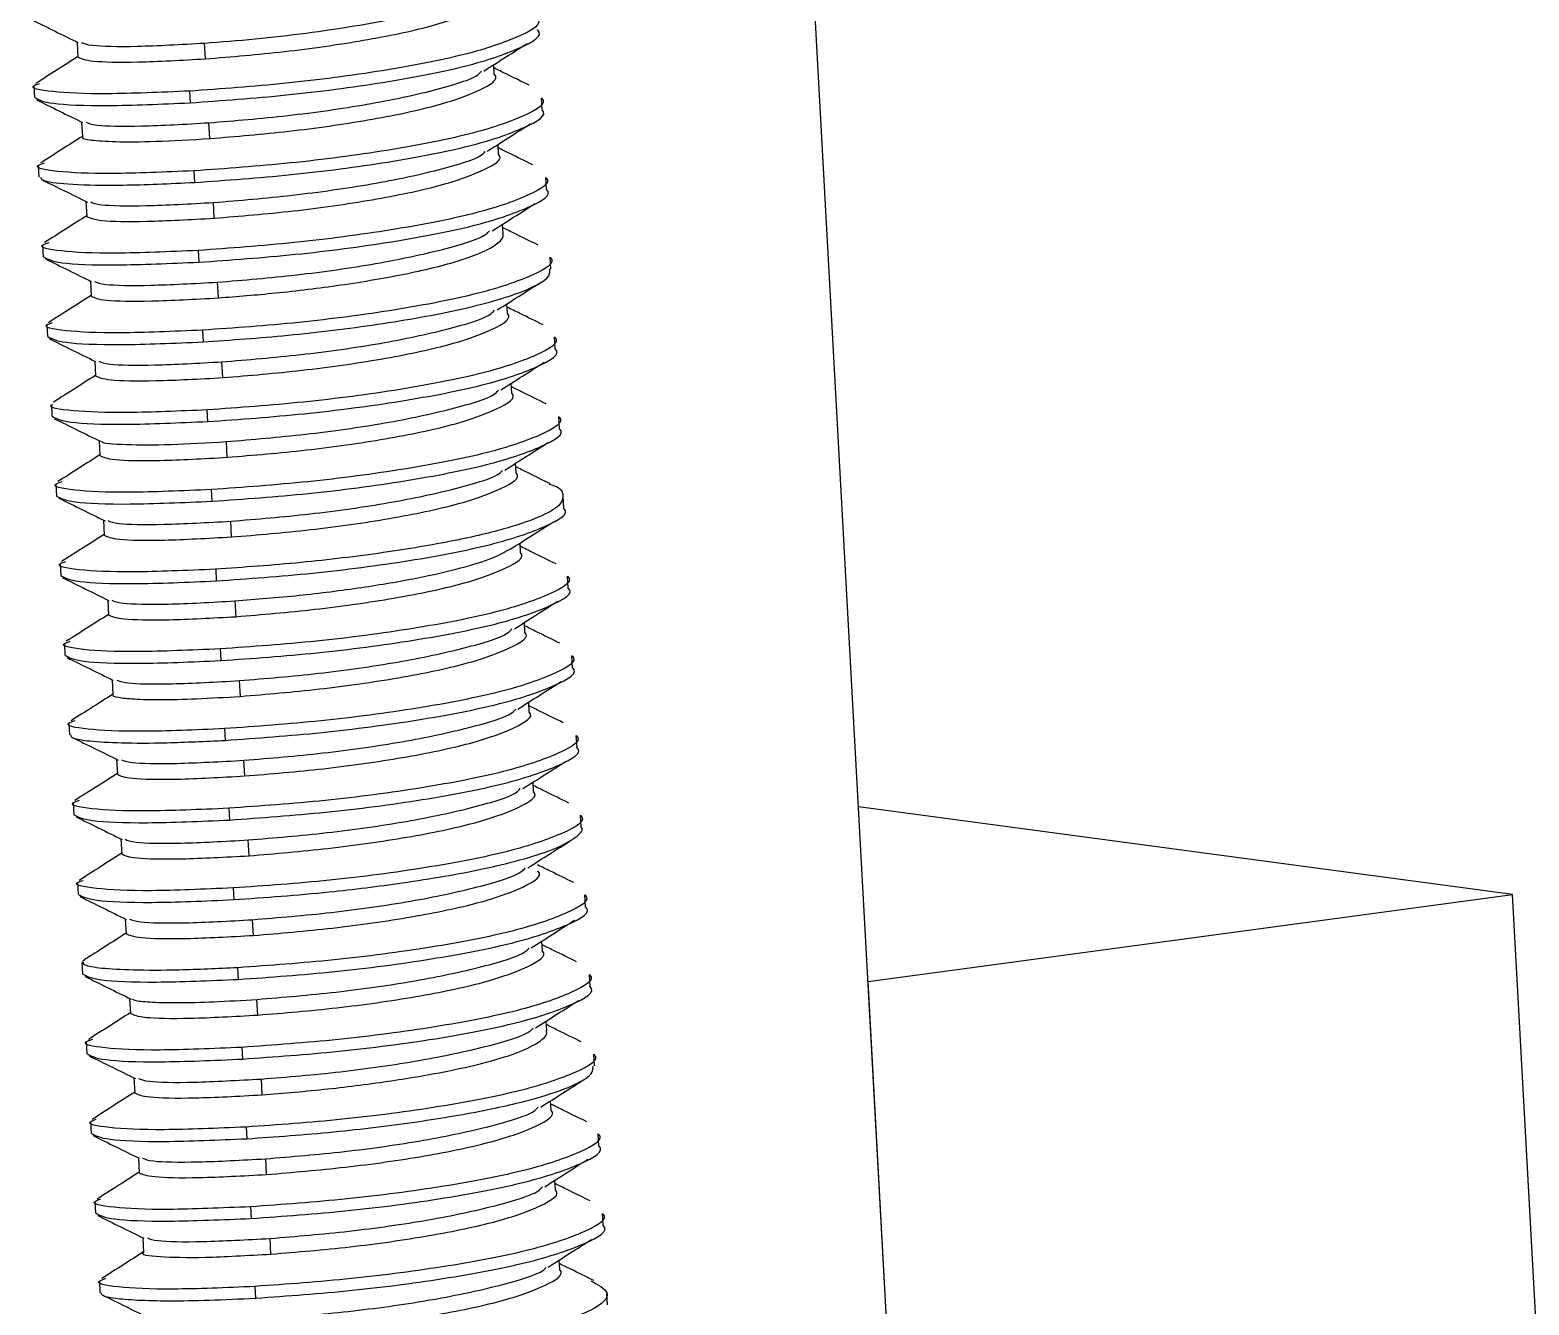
# Model space of a CAD drawing. Header units: millimetres. Extents: x 15 to 589, y 5 to 415.
# Drawn here: x 270.16 to 281.81, y 238.04 to 247.95 of the extents above; entities that cross this region are included whole.
import ezdxf

# ---------------------------------------------------------------- set-up
doc = ezdxf.new("R2010")
doc.units = ezdxf.units.MM

msp = doc.modelspace()

# ---------------------------------------------------------------- linework, layer by layer
at = {"color": 7, "linetype": 'Continuous', "lineweight": 25}
for p, q in [((277.292, 229.337), (275.732, 257.822)), ((270.532, 247.859), (270.538, 247.743)), ((271.528, 247.73), (271.522, 247.852)), ((273.773, 247.609), (273.769, 247.684)), ((270.195, 247.52), (270.2, 247.429)), ((271.404, 247.479), (271.409, 247.388)), ((274.144, 247.335), (274.139, 247.425)), ((270.566, 247.238), (270.572, 247.123)), ((271.562, 247.11), (271.556, 247.233)), ((273.807, 246.99), (273.803, 247.065)), ((270.229, 246.901), (270.234, 246.81)), ((271.438, 246.859), (271.443, 246.769)), ((274.178, 246.715), (274.173, 246.807)), ((270.6, 246.621), (270.606, 246.504)), ((271.596, 246.491), (271.59, 246.613)), ((273.841, 246.371), (273.837, 246.444)), ((270.263, 246.282), (270.268, 246.19)), ((271.472, 246.24), (271.477, 246.149)), ((274.212, 246.096), (274.207, 246.187)), ((270.634, 246.003), (270.64, 245.885)), ((271.63, 245.872), (271.623, 245.994)), ((273.875, 245.751), (273.871, 245.825)), ((270.297, 245.662), (270.302, 245.571)), ((271.506, 245.621), (271.511, 245.53)), ((274.246, 245.477), (274.241, 245.567)), ((270.668, 245.381), (270.674, 245.265)), ((271.664, 245.252), (271.657, 245.375)), ((273.909, 245.132), (273.905, 245.208)), ((270.331, 245.042), (270.336, 244.952)), ((271.54, 245.001), (271.545, 244.911)), ((274.28, 244.857), (274.275, 244.948)), ((270.702, 244.762), (270.708, 244.645)), ((271.698, 244.633), (271.691, 244.755)), ((273.943, 244.513), (273.939, 244.587)), ((270.365, 244.424), (270.37, 244.332)), ((271.574, 244.382), (271.579, 244.291)), ((274.314, 244.238), (274.309, 244.329)), ((270.736, 244.145), (270.742, 244.027)), ((271.732, 244.014), (271.725, 244.136)), ((273.977, 243.893), (273.973, 243.966)), ((270.399, 243.804), (270.404, 243.713)), ((271.608, 243.763), (271.613, 243.672)), ((274.348, 243.619), (274.343, 243.71)), ((270.77, 243.524), (270.776, 243.407)), ((271.766, 243.394), (271.759, 243.517)), ((274.011, 243.274), (274.007, 243.349)), ((270.433, 243.185), (270.437, 243.094)), ((271.642, 243.144), (271.647, 243.053)), ((274.382, 242.999), (274.377, 243.09)), ((270.804, 242.903), (270.81, 242.788)), ((271.8, 242.775), (271.793, 242.897)), ((274.045, 242.654), (274.041, 242.73)), ((270.466, 242.565), (270.471, 242.475)), ((271.676, 242.524), (271.681, 242.433)), ((274.416, 242.38), (274.41, 242.472)), ((270.837, 242.286), (270.844, 242.169)), ((271.834, 242.156), (271.827, 242.278)), ((274.079, 242.035), (274.075, 242.108)), ((270.5, 241.946), (270.505, 241.855)), ((271.71, 241.905), (271.715, 241.814)), ((274.449, 241.761), (274.444, 241.852)), ((281.686, 241.234), (276.603, 241.916)), ((270.871, 241.667), (270.878, 241.549)), ((271.868, 241.536), (271.861, 241.659)), ((270.534, 241.327), (270.539, 241.236)), ((271.744, 241.286), (271.749, 241.195)), ((274.483, 241.141), (274.478, 241.232)), ((276.678, 240.558), (281.686, 241.234)), ((282.297, 230.086), (281.686, 241.234)), ((270.905, 241.045), (270.912, 240.93)), ((271.902, 240.917), (271.895, 241.039)), ((274.147, 240.796), (274.142, 240.873)), ((270.568, 240.707), (270.573, 240.617)), ((270.573, 240.717), (270.592, 240.727)), ((271.778, 240.666), (271.783, 240.575)), ((274.517, 240.522), (274.512, 240.613)), ((276.949, 235.604), (276.678, 240.558)), ((270.939, 240.427), (270.946, 240.31)), ((271.936, 240.298), (271.929, 240.42)), ((274.181, 240.177), (274.176, 240.251)), ((270.602, 240.088), (270.607, 239.997)), ((271.812, 240.047), (271.817, 239.956)), ((274.551, 239.903), (274.546, 239.993)), ((270.973, 239.81), (270.98, 239.691)), ((271.969, 239.678), (271.963, 239.801)), ((274.214, 239.558), (274.21, 239.631)), ((270.636, 239.469), (270.641, 239.378)), ((271.846, 239.428), (271.851, 239.337)), ((274.585, 239.283), (274.58, 239.374)), ((271.007, 239.188), (271.013, 239.072)), ((272.003, 239.059), (271.997, 239.181)), ((274.248, 238.939), (274.244, 239.014)), ((270.67, 238.849), (270.675, 238.759)), ((271.879, 238.808), (271.884, 238.717)), ((274.619, 238.664), (274.614, 238.755)), ((271.041, 238.568), (271.047, 238.453)), ((272.037, 238.44), (272.031, 238.562)), ((274.282, 238.319), (274.278, 238.394)), ((270.704, 238.23), (270.709, 238.139)), ((271.913, 238.189), (271.918, 238.098)), ((274.653, 238.045), (274.648, 238.135))]:
    msp.add_line(p, q, dxfattribs=at)
for points, knots in [([(271.52, 247.852), (271.651, 247.862), (271.907, 247.882), (272.309, 247.928), (272.685, 247.983), (273.019, 248.045), (273.298, 248.11), (273.505, 248.177), (273.622, 248.225), (273.65, 248.25), (273.654, 248.253)], [0, 0, 0, 0, 0.154525, 0.304311, 0.449357, 0.589661, 0.725221, 0.856034, 0.982099, 1, 1, 1, 1]), ([(271.528, 247.73), (271.732, 247.746), (272.138, 247.78), (272.771, 247.87), (273.309, 247.982), (273.641, 248.105), (273.781, 248.192), (273.738, 248.228), (273.738, 248.228)], [0, 0, 0, 0, 0.199497, 0.398993, 0.598489, 0.797984, 0.997481, 1, 1, 1, 1]), ([(270.181, 248.032), (270.241, 248.003), (270.36, 247.944), (270.48, 247.885), (270.54, 247.855)], [0, 0, 0, 0, 0.5001565, 1, 1, 1, 1]), ([(274.103, 248.045), (274.104, 248.044), (274.156, 248.003), (273.984, 247.902), (273.579, 247.761), (272.922, 247.633), (272.149, 247.532), (271.653, 247.496), (271.404, 247.479)], [0, 0, 0, 0, 0.00252, 0.202016, 0.401512, 0.601008, 0.800504, 1, 1, 1, 1]), ([(271.409, 247.388), (271.657, 247.406), (272.154, 247.441), (272.927, 247.542), (273.584, 247.67), (273.989, 247.811), (274.161, 247.912), (274.109, 247.953), (274.108, 247.954)], [0, 0, 0, 0, 0.199491, 0.398982, 0.598474, 0.797965, 0.997457, 1, 1, 1, 1]), ([(270.564, 247.857), (270.583, 247.849), (270.629, 247.829), (270.971, 247.821), (271.337, 247.842), (271.52, 247.852)], [0, 0, 0, 0, 0.2686488, 0.6343241, 1, 1, 1, 1]), ([(273.692, 247.635), (273.748, 247.671), (273.861, 247.742), (273.974, 247.814), (274.03, 247.85)], [0, 0, 0, 0, 0.499793, 1, 1, 1, 1]), ([(270.538, 247.748), (270.485, 247.713), (270.374, 247.643), (270.265, 247.573), (270.209, 247.538)], [0, 0, 0, 0, 0.487511, 1, 1, 1, 1]), ([(270.54, 247.743), (270.564, 247.731), (270.612, 247.708), (270.977, 247.699), (271.345, 247.719), (271.528, 247.73)], [0, 0, 0, 0, 0.3307564, 0.665379, 1, 1, 1, 1]), ([(271.555, 247.233), (271.758, 247.249), (272.164, 247.283), (272.803, 247.373), (273.318, 247.484), (273.625, 247.577), (273.666, 247.626), (273.673, 247.635)], [0, 0, 0, 0, 0.237231, 0.474461, 0.711692, 0.948922, 1, 1, 1, 1]), ([(271.564, 247.11), (271.767, 247.127), (272.174, 247.161), (272.807, 247.251), (273.344, 247.363), (273.675, 247.485), (273.815, 247.572), (273.773, 247.609), (273.772, 247.609)], [0, 0, 0, 0, 0.199588, 0.399173, 0.598759, 0.798346, 0.997933, 1, 1, 1, 1]), ([(274.045, 247.524), (273.985, 247.553), (273.893, 247.598), (273.802, 247.643), (273.771, 247.659)], [0, 0, 0, 0, 0.653257, 1, 1, 1, 1]), ([(271.404, 247.479), (271.178, 247.469), (270.724, 247.45), (270.312, 247.471), (270.144, 247.505), (270.221, 247.532), (270.238, 247.538)], [0, 0, 0, 0, 0.304084, 0.608167, 0.912251, 1, 1, 1, 1]), ([(270.202, 247.429), (270.231, 247.412), (270.291, 247.379), (270.736, 247.359), (271.185, 247.378), (271.409, 247.388)], [0, 0, 0, 0, 0.33072, 0.665359, 1, 1, 1, 1]), ([(270.215, 247.411), (270.275, 247.382), (270.394, 247.323), (270.514, 247.264), (270.574, 247.235)], [0, 0, 0, 0, 0.500225, 1, 1, 1, 1]), ([(274.138, 247.425), (274.138, 247.425), (274.19, 247.383), (274.019, 247.283), (273.614, 247.142), (272.958, 247.014), (272.185, 246.912), (271.688, 246.877), (271.44, 246.859)], [0, 0, 0, 0, 0.002067, 0.201654, 0.40124, 0.600827, 0.800414, 1, 1, 1, 1]), ([(271.445, 246.769), (271.693, 246.786), (272.19, 246.822), (272.963, 246.923), (273.619, 247.051), (274.023, 247.192), (274.195, 247.292), (274.143, 247.334), (274.143, 247.334)], [0, 0, 0, 0, 0.199585, 0.39917, 0.598755, 0.798339, 0.997925, 1, 1, 1, 1]), ([(270.601, 247.237), (270.62, 247.229), (270.666, 247.209), (271.006, 247.202), (271.372, 247.222), (271.555, 247.233)], [0, 0, 0, 0, 0.2610676, 0.6305327, 1, 1, 1, 1]), ([(273.719, 247.012), (273.774, 247.047), (273.886, 247.118), (273.999, 247.19), (274.055, 247.226)], [0, 0, 0, 0, 0.499838, 1, 1, 1, 1]), ([(270.572, 247.127), (270.52, 247.094), (270.412, 247.025), (270.304, 246.956), (270.248, 246.921)], [0, 0, 0, 0, 0.4809359, 1, 1, 1, 1]), ([(270.578, 247.123), (270.576, 247.122), (270.56, 247.112), (270.633, 247.097), (270.816, 247.084), (271.13, 247.085), (271.417, 247.102), (271.564, 247.11)], [0, 0, 0, 0, 0.025032, 0.249777, 0.487195, 0.737276, 1, 1, 1, 1]), ([(271.591, 246.613), (271.794, 246.63), (272.2, 246.664), (272.839, 246.754), (273.353, 246.865), (273.657, 246.956), (273.697, 247.004), (273.703, 247.011)], [0, 0, 0, 0, 0.239411, 0.478822, 0.718231, 0.957641, 1, 1, 1, 1]), ([(271.596, 246.491), (271.799, 246.508), (272.206, 246.541), (272.839, 246.631), (273.377, 246.743), (273.709, 246.866), (273.849, 246.953), (273.806, 246.989), (273.806, 246.989)], [0, 0, 0, 0, 0.199536, 0.399071, 0.598607, 0.798144, 0.997683, 1, 1, 1, 1]), ([(274.072, 246.906), (274.012, 246.935), (273.923, 246.979), (273.834, 247.023), (273.805, 247.037)], [0, 0, 0, 0, 0.670356, 1, 1, 1, 1]), ([(271.44, 246.859), (271.213, 246.85), (270.759, 246.83), (270.346, 246.851), (270.177, 246.886), (270.258, 246.915), (270.278, 246.921)], [0, 0, 0, 0, 0.300662, 0.601323, 0.901985, 1, 1, 1, 1]), ([(270.246, 246.811), (270.251, 246.8), (270.263, 246.776), (270.482, 246.752), (270.871, 246.743), (271.25, 246.76), (271.445, 246.769)], [0, 0, 0, 0, 0.1902024, 0.4444569, 0.7143977, 1, 1, 1, 1]), ([(270.255, 246.791), (270.314, 246.762), (270.433, 246.704), (270.553, 246.645), (270.613, 246.615)], [0, 0, 0, 0, 0.500223, 1, 1, 1, 1]), ([(274.171, 246.807), (274.172, 246.807), (274.224, 246.765), (274.052, 246.665), (273.647, 246.524), (272.99, 246.396), (272.217, 246.294), (271.72, 246.258), (271.472, 246.24)], [0, 0, 0, 0, 0.002318, 0.201851, 0.401384, 0.600921, 0.800459, 1, 1, 1, 1]), ([(270.638, 246.617), (270.656, 246.609), (270.702, 246.59), (271.041, 246.583), (271.408, 246.603), (271.591, 246.613)], [0, 0, 0, 0, 0.256453, 0.628228, 1, 1, 1, 1]), ([(271.477, 246.149), (271.725, 246.167), (272.222, 246.202), (272.995, 246.304), (273.652, 246.431), (274.057, 246.573), (274.229, 246.673), (274.177, 246.714), (274.176, 246.715)], [0, 0, 0, 0, 0.199538, 0.399076, 0.598615, 0.798154, 0.997694, 1, 1, 1, 1]), ([(270.606, 246.51), (270.553, 246.476), (270.443, 246.407), (270.334, 246.337), (270.278, 246.302)], [0, 0, 0, 0, 0.4857266, 1, 1, 1, 1]), ([(270.608, 246.504), (270.632, 246.493), (270.68, 246.469), (271.044, 246.46), (271.412, 246.481), (271.596, 246.491)], [0, 0, 0, 0, 0.3303478, 0.6651731, 1, 1, 1, 1]), ([(273.756, 246.392), (273.812, 246.427), (273.923, 246.498), (274.036, 246.57), (274.092, 246.606)], [0, 0, 0, 0, 0.4998896, 1, 1, 1, 1]), ([(271.623, 245.994), (271.826, 246.011), (272.232, 246.044), (272.871, 246.135), (273.386, 246.246), (273.69, 246.337), (273.73, 246.385), (273.736, 246.392)], [0, 0, 0, 0, 0.2396572, 0.4793127, 0.7189648, 0.9586153, 1, 1, 1, 1]), ([(274.113, 246.282), (274.053, 246.312), (273.961, 246.357), (273.87, 246.402), (273.839, 246.417)], [0, 0, 0, 0, 0.655755, 1, 1, 1, 1]), ([(271.472, 246.24), (271.245, 246.23), (270.791, 246.211), (270.378, 246.232), (270.211, 246.268), (270.292, 246.296), (270.313, 246.303)], [0, 0, 0, 0, 0.300254, 0.60051, 0.900766, 1, 1, 1, 1]), ([(271.629, 245.872), (271.775, 245.883), (272.083, 245.908), (272.6, 245.971), (273.122, 246.06), (273.491, 246.153), (273.707, 246.235), (273.809, 246.3), (273.853, 246.346), (273.839, 246.369), (273.838, 246.371)], [0, 0, 0, 0, 0.145368, 0.306085, 0.482112, 0.673409, 0.775278, 0.881007, 0.990595, 1, 1, 1, 1]), ([(270.27, 246.191), (270.299, 246.174), (270.358, 246.14), (270.803, 246.12), (271.252, 246.14), (271.477, 246.149)], [0, 0, 0, 0, 0.330372, 0.665186, 1, 1, 1, 1]), ([(270.286, 246.174), (270.346, 246.145), (270.465, 246.086), (270.585, 246.027), (270.644, 245.997)], [0, 0, 0, 0, 0.500174, 1, 1, 1, 1]), ([(274.205, 246.186), (274.206, 246.186), (274.258, 246.144), (274.085, 246.044), (273.68, 245.903), (273.023, 245.775), (272.25, 245.673), (271.753, 245.638), (271.505, 245.621)], [0, 0, 0, 0, 0.00274, 0.202193, 0.401645, 0.601097, 0.800549, 1, 1, 1, 1]), ([(271.51, 245.53), (271.728, 245.545), (272.173, 245.576), (272.888, 245.664), (273.54, 245.78), (274.022, 245.918), (274.215, 246.028), (274.204, 246.084), (274.202, 246.096)], [0, 0, 0, 0, 0.176449, 0.359431, 0.548938, 0.744961, 0.947491, 1, 1, 1, 1]), ([(270.667, 245.999), (270.686, 245.991), (270.732, 245.971), (271.074, 245.964), (271.44, 245.984), (271.623, 245.994)], [0, 0, 0, 0, 0.266028, 0.633014, 1, 1, 1, 1]), ([(273.796, 245.778), (273.853, 245.813), (273.965, 245.885), (274.078, 245.957), (274.135, 245.992)], [0, 0, 0, 0, 0.499814, 1, 1, 1, 1]), ([(270.64, 245.891), (270.586, 245.856), (270.475, 245.785), (270.364, 245.715), (270.308, 245.679)], [0, 0, 0, 0, 0.490491, 1, 1, 1, 1]), ([(270.642, 245.885), (270.666, 245.873), (270.714, 245.85), (271.078, 245.841), (271.445, 245.862), (271.629, 245.872)], [0, 0, 0, 0, 0.330442, 0.665221, 1, 1, 1, 1]), ([(274.152, 245.663), (274.092, 245.692), (273.999, 245.738), (273.906, 245.784), (273.872, 245.8)], [0, 0, 0, 0, 0.642678, 1, 1, 1, 1]), ([(271.505, 245.621), (271.278, 245.611), (270.825, 245.592), (270.413, 245.613), (270.245, 245.647), (270.323, 245.674), (270.34, 245.68)], [0, 0, 0, 0, 0.304371, 0.608741, 0.913113, 1, 1, 1, 1]), ([(271.656, 245.375), (271.859, 245.391), (272.265, 245.425), (272.904, 245.515), (273.42, 245.626), (273.727, 245.719), (273.768, 245.768), (273.775, 245.777)], [0, 0, 0, 0, 0.237013, 0.474027, 0.711043, 0.948057, 1, 1, 1, 1]), ([(271.665, 245.252), (271.869, 245.269), (272.275, 245.303), (272.908, 245.393), (273.445, 245.505), (273.777, 245.627), (273.917, 245.714), (273.874, 245.751), (273.874, 245.751)], [0, 0, 0, 0, 0.199559, 0.399117, 0.598675, 0.798235, 0.997793, 1, 1, 1, 1]), ([(270.304, 245.571), (270.333, 245.555), (270.392, 245.521), (270.837, 245.501), (271.285, 245.52), (271.51, 245.53)], [0, 0, 0, 0, 0.330414, 0.665207, 1, 1, 1, 1]), ([(274.239, 245.567), (274.24, 245.567), (274.292, 245.525), (274.12, 245.425), (273.715, 245.284), (273.059, 245.156), (272.287, 245.054), (271.79, 245.019), (271.542, 245.001)], [0, 0, 0, 0, 0.002207, 0.201766, 0.401325, 0.600883, 0.800441, 1, 1, 1, 1]), ([(270.315, 245.555), (270.374, 245.525), (270.494, 245.466), (270.614, 245.407), (270.674, 245.378)], [0, 0, 0, 0, 0.5001212, 1, 1, 1, 1]), ([(271.547, 244.911), (271.795, 244.928), (272.291, 244.964), (273.064, 245.065), (273.72, 245.193), (274.125, 245.334), (274.297, 245.435), (274.245, 245.476), (274.244, 245.476)], [0, 0, 0, 0, 0.199554, 0.399108, 0.598662, 0.798216, 0.99777, 1, 1, 1, 1]), ([(270.701, 245.38), (270.72, 245.371), (270.766, 245.352), (271.107, 245.344), (271.473, 245.364), (271.656, 245.375)], [0, 0, 0, 0, 0.2662105, 0.6331057, 1, 1, 1, 1]), ([(273.823, 245.156), (273.879, 245.191), (273.991, 245.263), (274.104, 245.335), (274.16, 245.371)], [0, 0, 0, 0, 0.499809, 1, 1, 1, 1]), ([(270.674, 245.269), (270.621, 245.236), (270.513, 245.166), (270.404, 245.097), (270.348, 245.062)], [0, 0, 0, 0, 0.482855, 1, 1, 1, 1]), ([(270.675, 245.266), (270.7, 245.254), (270.748, 245.231), (271.113, 245.222), (271.481, 245.242), (271.665, 245.252)], [0, 0, 0, 0, 0.331127, 0.665564, 1, 1, 1, 1]), ([(271.692, 244.755), (271.895, 244.772), (272.301, 244.806), (272.94, 244.896), (273.454, 245.007), (273.76, 245.099), (273.8, 245.147), (273.807, 245.155)], [0, 0, 0, 0, 0.23836, 0.47672, 0.715082, 0.953444, 1, 1, 1, 1]), ([(271.698, 244.633), (271.902, 244.65), (272.309, 244.683), (272.942, 244.773), (273.479, 244.885), (273.811, 245.008), (273.951, 245.095), (273.908, 245.131), (273.908, 245.131)], [0, 0, 0, 0, 0.199584, 0.399169, 0.598755, 0.798342, 0.99793, 1, 1, 1, 1]), ([(274.175, 245.048), (274.115, 245.078), (274.026, 245.122), (273.935, 245.166), (273.906, 245.18)], [0, 0, 0, 0, 0.681002, 1, 1, 1, 1]), ([(271.542, 245.001), (271.324, 244.992), (270.885, 244.973), (270.478, 244.991), (270.292, 245.019), (270.339, 245.041), (270.342, 245.043)], [0, 0, 0, 0, 0.31984, 0.643842, 0.972006, 1, 1, 1, 1]), ([(270.337, 244.952), (270.367, 244.935), (270.427, 244.901), (270.873, 244.882), (271.322, 244.901), (271.547, 244.911)], [0, 0, 0, 0, 0.331112, 0.665556, 1, 1, 1, 1]), ([(270.354, 244.933), (270.414, 244.904), (270.533, 244.845), (270.653, 244.786), (270.713, 244.757)], [0, 0, 0, 0, 0.500206, 1, 1, 1, 1]), ([(274.273, 244.948), (274.274, 244.948), (274.326, 244.906), (274.154, 244.806), (273.75, 244.665), (273.093, 244.537), (272.32, 244.435), (271.823, 244.4), (271.575, 244.382)], [0, 0, 0, 0, 0.00201, 0.201608, 0.401205, 0.600803, 0.800401, 1, 1, 1, 1]), ([(270.724, 244.757), (270.724, 244.756), (270.715, 244.742), (270.897, 244.73), (271.228, 244.728), (271.541, 244.746), (271.692, 244.755)], [0, 0, 0, 0, 0.033234, 0.376096, 0.698364, 1, 1, 1, 1]), ([(271.58, 244.291), (271.828, 244.309), (272.325, 244.344), (273.098, 244.446), (273.754, 244.574), (274.159, 244.715), (274.331, 244.815), (274.279, 244.856), (274.278, 244.857)], [0, 0, 0, 0, 0.199587, 0.399176, 0.598764, 0.798353, 0.997942, 1, 1, 1, 1]), ([(273.854, 244.533), (273.91, 244.568), (274.022, 244.64), (274.134, 244.711), (274.19, 244.747)], [0, 0, 0, 0, 0.499866, 1, 1, 1, 1]), ([(270.708, 244.651), (270.655, 244.618), (270.547, 244.548), (270.438, 244.48), (270.382, 244.444)], [0, 0, 0, 0, 0.482347, 1, 1, 1, 1]), ([(270.71, 244.645), (270.734, 244.634), (270.782, 244.611), (271.147, 244.602), (271.515, 244.623), (271.698, 244.633)], [0, 0, 0, 0, 0.330667, 0.6653307, 1, 1, 1, 1]), ([(271.726, 244.136), (271.929, 244.153), (272.335, 244.186), (272.974, 244.277), (273.488, 244.388), (273.791, 244.479), (273.832, 244.526), (273.837, 244.532)], [0, 0, 0, 0, 0.240092, 0.480183, 0.720275, 0.960366, 1, 1, 1, 1]), ([(274.21, 244.426), (274.15, 244.455), (274.06, 244.5), (273.97, 244.544), (273.94, 244.559)], [0, 0, 0, 0, 0.665179, 1, 1, 1, 1]), ([(271.575, 244.382), (271.348, 244.372), (270.894, 244.353), (270.481, 244.374), (270.313, 244.41), (270.395, 244.438), (270.415, 244.445)], [0, 0, 0, 0, 0.299688, 0.599376, 0.899065, 1, 1, 1, 1]), ([(274.199, 244.425), (274.213, 244.421), (274.288, 244.398), (274.313, 244.344), (274.3, 244.266), (274.157, 244.176), (273.881, 244.079), (273.46, 243.979), (272.908, 243.887), (272.254, 243.808), (271.826, 243.778), (271.606, 243.763)], [0, 0, 0, 0, 0.0207901, 0.1118139, 0.2118264, 0.3208161, 0.4387725, 0.5656824, 0.7015338, 0.846311, 1, 1, 1, 1]), ([(271.731, 244.014), (271.934, 244.03), (272.341, 244.064), (272.974, 244.154), (273.512, 244.266), (273.844, 244.389), (273.985, 244.475), (273.942, 244.512), (273.941, 244.512)], [0, 0, 0, 0, 0.199462, 0.3989248, 0.5983875, 0.7978502, 0.997313, 1, 1, 1, 1]), ([(270.371, 244.332), (270.401, 244.315), (270.46, 244.281), (270.906, 244.262), (271.355, 244.282), (271.58, 244.291)], [0, 0, 0, 0, 0.330693, 0.665345, 1, 1, 1, 1]), ([(270.39, 244.315), (270.45, 244.286), (270.569, 244.227), (270.688, 244.168), (270.748, 244.139)], [0, 0, 0, 0, 0.500214, 1, 1, 1, 1]), ([(271.611, 243.672), (271.86, 243.69), (272.356, 243.725), (273.13, 243.826), (273.787, 243.954), (274.192, 244.095), (274.365, 244.196), (274.312, 244.237), (274.312, 244.238)], [0, 0, 0, 0, 0.1994669, 0.3989338, 0.5984009, 0.7978677, 0.9973347, 1, 1, 1, 1]), ([(270.771, 244.141), (270.79, 244.132), (270.836, 244.113), (271.176, 244.106), (271.543, 244.126), (271.726, 244.136)], [0, 0, 0, 0, 0.2617, 0.63085, 1, 1, 1, 1]), ([(273.897, 243.918), (273.953, 243.954), (274.065, 244.025), (274.178, 244.097), (274.235, 244.132)], [0, 0, 0, 0, 0.499856, 1, 1, 1, 1]), ([(270.742, 244.034), (270.687, 243.999), (270.576, 243.928), (270.466, 243.858), (270.41, 243.823)], [0, 0, 0, 0, 0.490177, 1, 1, 1, 1]), ([(270.744, 244.027), (270.768, 244.015), (270.816, 243.992), (271.179, 243.983), (271.547, 244.004), (271.731, 244.014)], [0, 0, 0, 0, 0.330289, 0.665144, 1, 1, 1, 1]), ([(274.254, 243.804), (274.193, 243.833), (274.1, 243.879), (274.007, 243.925), (273.974, 243.941)], [0, 0, 0, 0, 0.644564, 1, 1, 1, 1]), ([(271.606, 243.763), (271.38, 243.753), (270.926, 243.734), (270.515, 243.755), (270.347, 243.79), (270.426, 243.817), (270.444, 243.824)], [0, 0, 0, 0, 0.3028396, 0.6056791, 0.9085198, 1, 1, 1, 1]), ([(271.758, 243.517), (271.923, 243.53), (272.244, 243.555), (272.74, 243.618), (273.173, 243.691), (273.518, 243.77), (273.766, 243.847), (273.854, 243.897), (273.894, 243.92)], [0, 0, 0, 0, 0.193722, 0.377483, 0.55127, 0.715072, 0.868878, 1, 1, 1, 1]), ([(271.766, 243.394), (271.969, 243.411), (272.376, 243.445), (273.009, 243.535), (273.547, 243.647), (273.878, 243.769), (274.019, 243.856), (273.976, 243.893), (273.975, 243.893)], [0, 0, 0, 0, 0.199511, 0.399021, 0.598531, 0.798043, 0.997553, 1, 1, 1, 1]), ([(270.406, 243.713), (270.435, 243.697), (270.494, 243.663), (270.938, 243.643), (271.387, 243.662), (271.611, 243.672)], [0, 0, 0, 0, 0.330285, 0.665143, 1, 1, 1, 1]), ([(274.341, 243.709), (274.341, 243.709), (274.394, 243.667), (274.222, 243.567), (273.817, 243.426), (273.16, 243.298), (272.387, 243.196), (271.891, 243.161), (271.642, 243.144)], [0, 0, 0, 0, 0.002447, 0.2019576, 0.4014681, 0.6009789, 0.8004894, 1, 1, 1, 1]), ([(270.418, 243.697), (270.478, 243.668), (270.597, 243.609), (270.717, 243.55), (270.777, 243.52)], [0, 0, 0, 0, 0.5001482, 1, 1, 1, 1]), ([(271.647, 243.053), (271.895, 243.07), (272.392, 243.106), (273.165, 243.207), (273.821, 243.335), (274.227, 243.476), (274.399, 243.576), (274.346, 243.618), (274.346, 243.619)], [0, 0, 0, 0, 0.199505, 0.399011, 0.598515, 0.798021, 0.997527, 1, 1, 1, 1]), ([(270.801, 243.522), (270.821, 243.514), (270.867, 243.494), (271.209, 243.486), (271.575, 243.506), (271.758, 243.517)], [0, 0, 0, 0, 0.2688158, 0.6344081, 1, 1, 1, 1]), ([(273.929, 243.299), (273.985, 243.335), (274.097, 243.407), (274.21, 243.479), (274.266, 243.515)], [0, 0, 0, 0, 0.4997978, 1, 1, 1, 1]), ([(270.776, 243.412), (270.722, 243.378), (270.613, 243.308), (270.503, 243.238), (270.447, 243.203)], [0, 0, 0, 0, 0.4863757, 1, 1, 1, 1]), ([(270.777, 243.407), (270.801, 243.396), (270.85, 243.373), (271.215, 243.364), (271.582, 243.384), (271.766, 243.394)], [0, 0, 0, 0, 0.3308543, 0.6654274, 1, 1, 1, 1]), ([(271.793, 242.897), (271.996, 242.914), (272.402, 242.948), (273.041, 243.038), (273.556, 243.149), (273.862, 243.242), (273.903, 243.291), (273.91, 243.299)], [0, 0, 0, 0, 0.237431, 0.47486, 0.712292, 0.949722, 1, 1, 1, 1]), ([(271.801, 242.775), (272.004, 242.792), (272.411, 242.826), (273.044, 242.916), (273.581, 243.028), (273.912, 243.15), (274.053, 243.237), (274.01, 243.273), (274.01, 243.274)], [0, 0, 0, 0, 0.199589, 0.399177, 0.598766, 0.798355, 0.997943, 1, 1, 1, 1]), ([(274.282, 243.189), (274.222, 243.218), (274.13, 243.263), (274.04, 243.308), (274.008, 243.323)], [0, 0, 0, 0, 0.654456, 1, 1, 1, 1]), ([(271.642, 243.144), (271.415, 243.134), (270.962, 243.114), (270.55, 243.135), (270.381, 243.17), (270.459, 243.197), (270.476, 243.203)], [0, 0, 0, 0, 0.303755, 0.60751, 0.9112643, 1, 1, 1, 1]), ([(270.439, 243.094), (270.469, 243.077), (270.528, 243.043), (270.974, 243.024), (271.423, 243.043), (271.647, 243.053)], [0, 0, 0, 0, 0.330823, 0.665411, 1, 1, 1, 1]), ([(270.453, 243.076), (270.513, 243.046), (270.632, 242.988), (270.752, 242.929), (270.812, 242.899)], [0, 0, 0, 0, 0.500166, 1, 1, 1, 1]), ([(274.375, 243.09), (274.376, 243.09), (274.428, 243.048), (274.256, 242.948), (273.851, 242.807), (273.195, 242.679), (272.422, 242.577), (271.926, 242.542), (271.677, 242.524)], [0, 0, 0, 0, 0.002057, 0.201646, 0.401235, 0.600824, 0.800412, 1, 1, 1, 1]), ([(270.84, 242.901), (270.859, 242.893), (270.905, 242.874), (271.244, 242.867), (271.61, 242.887), (271.793, 242.897)], [0, 0, 0, 0, 0.258161, 0.629081, 1, 1, 1, 1]), ([(271.682, 242.433), (271.931, 242.451), (272.427, 242.486), (273.2, 242.588), (273.856, 242.716), (274.261, 242.857), (274.433, 242.957), (274.381, 242.999), (274.38, 242.999)], [0, 0, 0, 0, 0.199589, 0.399176, 0.598764, 0.798352, 0.99794, 1, 1, 1, 1]), ([(273.956, 242.676), (274.012, 242.711), (274.123, 242.783), (274.236, 242.854), (274.292, 242.89)], [0, 0, 0, 0, 0.499842, 1, 1, 1, 1]), ([(270.81, 242.792), (270.758, 242.759), (270.649, 242.69), (270.541, 242.621), (270.486, 242.586)], [0, 0, 0, 0, 0.480853, 1, 1, 1, 1]), ([(270.812, 242.788), (270.811, 242.788), (270.799, 242.779), (270.847, 242.767), (270.965, 242.753), (271.173, 242.748), (271.451, 242.754), (271.683, 242.768), (271.801, 242.775)], [0, 0, 0, 0, 0.010399, 0.19722, 0.389595, 0.587516, 0.790985, 1, 1, 1, 1]), ([(271.828, 242.278), (272.031, 242.295), (272.437, 242.328), (273.076, 242.419), (273.59, 242.53), (273.894, 242.621), (273.934, 242.668), (273.94, 242.675)], [0, 0, 0, 0, 0.23967, 0.479342, 0.719013, 0.958685, 1, 1, 1, 1]), ([(271.833, 242.156), (272.036, 242.173), (272.443, 242.206), (273.076, 242.296), (273.614, 242.408), (273.946, 242.53), (274.087, 242.617), (274.044, 242.654), (274.043, 242.654)], [0, 0, 0, 0, 0.199505, 0.39901, 0.598515, 0.798021, 0.997528, 1, 1, 1, 1]), ([(274.309, 242.57), (274.249, 242.599), (274.16, 242.643), (274.071, 242.687), (274.042, 242.702)], [0, 0, 0, 0, 0.67015, 1, 1, 1, 1]), ([(271.677, 242.524), (271.45, 242.514), (270.997, 242.495), (270.583, 242.516), (270.415, 242.551), (270.496, 242.58), (270.516, 242.587)], [0, 0, 0, 0, 0.30028, 0.60056, 0.900841, 1, 1, 1, 1]), ([(270.482, 242.475), (270.483, 242.467), (270.487, 242.448), (270.619, 242.426), (270.864, 242.412), (271.221, 242.411), (271.527, 242.426), (271.682, 242.433)], [0, 0, 0, 0, 0.140356, 0.343409, 0.554369, 0.773236, 1, 1, 1, 1]), ([(270.493, 242.456), (270.552, 242.427), (270.671, 242.368), (270.791, 242.309), (270.85, 242.28)], [0, 0, 0, 0, 0.500227, 1, 1, 1, 1]), ([(274.409, 242.472), (274.409, 242.471), (274.461, 242.43), (274.289, 242.329), (273.884, 242.188), (273.227, 242.06), (272.454, 241.958), (271.957, 241.923), (271.709, 241.905)], [0, 0, 0, 0, 0.002412, 0.201927, 0.401443, 0.60096, 0.800479, 1, 1, 1, 1]), ([(271.714, 241.814), (271.962, 241.832), (272.459, 241.867), (273.232, 241.968), (273.889, 242.096), (274.294, 242.237), (274.467, 242.338), (274.414, 242.379), (274.414, 242.38)], [0, 0, 0, 0, 0.199519, 0.399039, 0.598558, 0.798079, 0.997599, 1, 1, 1, 1]), ([(270.875, 242.282), (270.893, 242.274), (270.939, 242.255), (271.279, 242.248), (271.645, 242.268), (271.828, 242.278)], [0, 0, 0, 0, 0.2574134, 0.6287069, 1, 1, 1, 1]), ([(273.995, 242.058), (274.051, 242.093), (274.163, 242.164), (274.276, 242.236), (274.332, 242.272)], [0, 0, 0, 0, 0.499885, 1, 1, 1, 1]), ([(270.843, 242.175), (270.79, 242.141), (270.68, 242.071), (270.57, 242.002), (270.514, 241.966)], [0, 0, 0, 0, 0.487236, 1, 1, 1, 1]), ([(270.845, 242.169), (270.869, 242.157), (270.918, 242.134), (271.282, 242.125), (271.649, 242.146), (271.833, 242.156)], [0, 0, 0, 0, 0.330368, 0.665183, 1, 1, 1, 1]), ([(274.352, 241.946), (274.291, 241.976), (274.199, 242.021), (274.108, 242.066), (274.076, 242.082)], [0, 0, 0, 0, 0.652855, 1, 1, 1, 1]), ([(271.709, 241.905), (271.482, 241.895), (271.029, 241.876), (270.616, 241.897), (270.449, 241.932), (270.529, 241.96), (270.549, 241.967)], [0, 0, 0, 0, 0.301007, 0.602016, 0.903024, 1, 1, 1, 1]), ([(271.86, 241.659), (272.063, 241.676), (272.469, 241.709), (273.109, 241.8), (273.623, 241.911), (273.928, 242.003), (273.968, 242.05), (273.975, 242.058)], [0, 0, 0, 0, 0.239067, 0.478131, 0.717192, 0.956251, 1, 1, 1, 1]), ([(271.867, 241.536), (272.07, 241.553), (272.477, 241.587), (273.11, 241.677), (273.648, 241.789), (273.98, 241.911), (274.121, 241.998), (274.078, 242.035), (274.077, 242.035)], [0, 0, 0, 0, 0.199471, 0.398941, 0.598411, 0.797883, 0.997353, 1, 1, 1, 1]), ([(270.507, 241.855), (270.537, 241.839), (270.596, 241.805), (271.04, 241.785), (271.489, 241.804), (271.714, 241.814)], [0, 0, 0, 0, 0.330307, 0.665153, 1, 1, 1, 1]), ([(270.523, 241.839), (270.582, 241.81), (270.701, 241.751), (270.821, 241.692), (270.881, 241.662)], [0, 0, 0, 0, 0.500166, 1, 1, 1, 1]), ([(274.442, 241.851), (274.443, 241.851), (274.495, 241.809), (274.323, 241.709), (273.918, 241.568), (273.261, 241.44), (272.488, 241.338), (271.991, 241.303), (271.743, 241.286)], [0, 0, 0, 0, 0.002647, 0.202117, 0.401588, 0.601058, 0.800529, 1, 1, 1, 1]), ([(271.748, 241.195), (271.994, 241.212), (272.426, 241.243), (273.109, 241.328), (273.617, 241.415), (273.99, 241.505), (274.24, 241.584), (274.4, 241.67), (274.472, 241.731), (274.448, 241.76), (274.447, 241.761)], [0, 0, 0, 0, 0.197264, 0.346459, 0.528857, 0.632985, 0.745478, 0.866329, 0.995529, 1, 1, 1, 1]), ([(270.904, 241.664), (270.923, 241.656), (270.969, 241.636), (271.311, 241.628), (271.677, 241.649), (271.86, 241.659)], [0, 0, 0, 0, 0.267166, 0.633584, 1, 1, 1, 1]), ([(274.033, 241.442), (274.089, 241.478), (274.202, 241.549), (274.315, 241.621), (274.371, 241.657)], [0, 0, 0, 0, 0.499808, 1, 1, 1, 1]), ([(270.877, 241.555), (270.823, 241.521), (270.713, 241.45), (270.602, 241.38), (270.546, 241.344)], [0, 0, 0, 0, 0.489724, 1, 1, 1, 1]), ([(270.879, 241.549), (270.903, 241.538), (270.952, 241.515), (271.316, 241.506), (271.683, 241.526), (271.867, 241.536)], [0, 0, 0, 0, 0.3305248, 0.6652614, 1, 1, 1, 1]), ([(271.894, 241.039), (272.097, 241.056), (272.503, 241.089), (273.142, 241.18), (273.657, 241.291), (273.964, 241.384), (274.005, 241.433), (274.013, 241.442)], [0, 0, 0, 0, 0.237016, 0.474033, 0.711051, 0.948069, 1, 1, 1, 1]), ([(271.903, 240.917), (272.106, 240.934), (272.513, 240.968), (273.146, 241.058), (273.683, 241.17), (274.014, 241.292), (274.155, 241.379), (274.112, 241.415), (274.111, 241.416)], [0, 0, 0, 0, 0.199569, 0.39914, 0.598709, 0.79828, 0.99785, 1, 1, 1, 1]), ([(274.39, 241.328), (274.33, 241.357), (274.236, 241.403), (274.143, 241.449), (274.11, 241.465)], [0, 0, 0, 0, 0.641835, 1, 1, 1, 1]), ([(271.743, 241.286), (271.516, 241.276), (271.063, 241.256), (270.651, 241.278), (270.483, 241.312), (270.56, 241.339), (270.577, 241.345)], [0, 0, 0, 0, 0.304381, 0.608761, 0.91314, 1, 1, 1, 1]), ([(270.541, 241.236), (270.571, 241.219), (270.63, 241.185), (271.074, 241.166), (271.523, 241.185), (271.748, 241.195)], [0, 0, 0, 0, 0.330493, 0.665246, 1, 1, 1, 1]), ([(270.552, 241.219), (270.612, 241.19), (270.731, 241.131), (270.851, 241.072), (270.912, 241.042)], [0, 0, 0, 0, 0.500129, 1, 1, 1, 1]), ([(274.477, 241.232), (274.477, 241.232), (274.529, 241.19), (274.358, 241.09), (273.953, 240.949), (273.297, 240.821), (272.524, 240.719), (272.028, 240.684), (271.779, 240.666)], [0, 0, 0, 0, 0.002151, 0.201721, 0.401291, 0.60086, 0.80043, 1, 1, 1, 1]), ([(271.784, 240.575), (272.033, 240.593), (272.529, 240.628), (273.302, 240.73), (273.958, 240.858), (274.363, 240.999), (274.535, 241.099), (274.482, 241.141), (274.482, 241.141)], [0, 0, 0, 0, 0.199566, 0.399132, 0.598698, 0.798264, 0.997831, 1, 1, 1, 1]), ([(270.938, 241.044), (270.958, 241.036), (271.004, 241.016), (271.345, 241.009), (271.711, 241.029), (271.894, 241.039)], [0, 0, 0, 0, 0.266013, 0.633006, 1, 1, 1, 1]), ([(274.06, 240.82), (274.116, 240.855), (274.227, 240.927), (274.34, 240.999), (274.396, 241.035)], [0, 0, 0, 0, 0.4998188, 1, 1, 1, 1]), ([(270.911, 240.934), (270.859, 240.9), (270.75, 240.831), (270.642, 240.762), (270.587, 240.727)], [0, 0, 0, 0, 0.482022, 1, 1, 1, 1]), ([(270.913, 240.93), (270.937, 240.919), (270.986, 240.896), (271.351, 240.887), (271.719, 240.907), (271.903, 240.917)], [0, 0, 0, 0, 0.33112, 0.66556, 1, 1, 1, 1]), ([(271.93, 240.42), (272.133, 240.437), (272.539, 240.47), (273.178, 240.561), (273.692, 240.672), (273.997, 240.764), (274.037, 240.812), (274.044, 240.819)], [0, 0, 0, 0, 0.238679, 0.477358, 0.716036, 0.954715, 1, 1, 1, 1]), ([(271.936, 240.298), (272.139, 240.315), (272.546, 240.348), (273.179, 240.438), (273.717, 240.55), (274.048, 240.673), (274.189, 240.759), (274.146, 240.796), (274.145, 240.796)], [0, 0, 0, 0, 0.199564, 0.399131, 0.598697, 0.798264, 0.997831, 1, 1, 1, 1]), ([(274.412, 240.713), (274.352, 240.742), (274.262, 240.786), (274.173, 240.83), (274.144, 240.845)], [0, 0, 0, 0, 0.667928, 1, 1, 1, 1]), ([(271.779, 240.666), (271.623, 240.659), (271.315, 240.644), (270.957, 240.645), (270.712, 240.659), (270.582, 240.681), (270.58, 240.7), (270.579, 240.708)], [0, 0, 0, 0, 0.228099, 0.448119, 0.66005, 0.863892, 1, 1, 1, 1]), ([(270.575, 240.617), (270.604, 240.6), (270.664, 240.566), (271.11, 240.547), (271.56, 240.566), (271.784, 240.575)], [0, 0, 0, 0, 0.331151, 0.665576, 1, 1, 1, 1]), ([(270.593, 240.598), (270.652, 240.569), (270.771, 240.51), (270.891, 240.451), (270.951, 240.422)], [0, 0, 0, 0, 0.500219, 1, 1, 1, 1]), ([(274.511, 240.613), (274.511, 240.612), (274.564, 240.571), (274.392, 240.471), (273.987, 240.33), (273.33, 240.202), (272.557, 240.1), (272.06, 240.065), (271.812, 240.047)], [0, 0, 0, 0, 0.002109, 0.201686, 0.401264, 0.600842, 0.800421, 1, 1, 1, 1]), ([(271.817, 239.956), (272.065, 239.974), (272.562, 240.009), (273.335, 240.11), (273.992, 240.238), (274.397, 240.379), (274.568, 240.48), (274.516, 240.521), (274.516, 240.522)], [0, 0, 0, 0, 0.19958, 0.39916, 0.598741, 0.798323, 0.997905, 1, 1, 1, 1]), ([(270.96, 240.422), (270.968, 240.418), (270.989, 240.408), (271.108, 240.397), (271.311, 240.393), (271.587, 240.399), (271.815, 240.413), (271.93, 240.42)], [0, 0, 0, 0, 0.121138, 0.332578, 0.549536, 0.772011, 1, 1, 1, 1]), ([(274.093, 240.198), (274.148, 240.233), (274.26, 240.304), (274.372, 240.376), (274.429, 240.412)], [0, 0, 0, 0, 0.499877, 1, 1, 1, 1]), ([(270.945, 240.316), (270.893, 240.283), (270.784, 240.213), (270.675, 240.144), (270.619, 240.109)], [0, 0, 0, 0, 0.483174, 1, 1, 1, 1]), ([(270.947, 240.311), (270.971, 240.299), (271.02, 240.276), (271.384, 240.267), (271.752, 240.288), (271.936, 240.298)], [0, 0, 0, 0, 0.330556, 0.665277, 1, 1, 1, 1]), ([(274.449, 240.09), (274.389, 240.12), (274.298, 240.164), (274.208, 240.209), (274.178, 240.224)], [0, 0, 0, 0, 0.662703, 1, 1, 1, 1]), ([(271.812, 240.047), (271.585, 240.037), (271.131, 240.018), (270.718, 240.039), (270.55, 240.074), (270.632, 240.103), (270.653, 240.11)], [0, 0, 0, 0, 0.299685, 0.599369, 0.899056, 1, 1, 1, 1]), ([(271.963, 239.801), (272.166, 239.817), (272.572, 239.851), (273.211, 239.942), (273.725, 240.053), (274.029, 240.143), (274.069, 240.19), (274.075, 240.197)], [0, 0, 0, 0, 0.240102, 0.480203, 0.720305, 0.960406, 1, 1, 1, 1]), ([(271.968, 239.678), (272.137, 239.692), (272.466, 239.719), (272.973, 239.784), (273.412, 239.859), (273.759, 239.94), (274.003, 240.021), (274.138, 240.096), (274.19, 240.149), (274.177, 240.174), (274.176, 240.177)], [0, 0, 0, 0, 0.167029, 0.325143, 0.47433, 0.614576, 0.745873, 0.86821, 0.981576, 1, 1, 1, 1]), ([(270.609, 239.997), (270.638, 239.98), (270.698, 239.946), (271.143, 239.927), (271.592, 239.946), (271.817, 239.956)], [0, 0, 0, 0, 0.330583, 0.665291, 1, 1, 1, 1]), ([(270.627, 239.98), (270.687, 239.951), (270.806, 239.892), (270.925, 239.833), (270.985, 239.804)], [0, 0, 0, 0, 0.5002015, 1, 1, 1, 1]), ([(274.544, 239.993), (274.545, 239.993), (274.597, 239.951), (274.425, 239.851), (274.019, 239.71), (273.362, 239.582), (272.589, 239.48), (272.092, 239.445), (271.844, 239.428)], [0, 0, 0, 0, 0.0027174, 0.2021747, 0.4016319, 0.601088, 0.8005441, 1, 1, 1, 1]), ([(271.849, 239.337), (272.073, 239.352), (272.508, 239.383), (273.172, 239.464), (273.729, 239.559), (274.149, 239.66), (274.415, 239.758), (274.544, 239.84), (274.541, 239.885), (274.54, 239.902)], [0, 0, 0, 0, 0.1806711, 0.3506334, 0.5098682, 0.6583577, 0.7960848, 0.923034, 1, 1, 1, 1]), ([(271.008, 239.806), (271.027, 239.797), (271.073, 239.778), (271.413, 239.77), (271.78, 239.791), (271.963, 239.801)], [0, 0, 0, 0, 0.263073, 0.631537, 1, 1, 1, 1]), ([(274.135, 239.583), (274.191, 239.619), (274.303, 239.69), (274.416, 239.762), (274.473, 239.798)], [0, 0, 0, 0, 0.4998449, 1, 1, 1, 1]), ([(270.979, 239.698), (270.925, 239.663), (270.813, 239.593), (270.703, 239.522), (270.647, 239.487)], [0, 0, 0, 0, 0.491326, 1, 1, 1, 1]), ([(270.981, 239.692), (271.005, 239.68), (271.053, 239.657), (271.417, 239.648), (271.784, 239.668), (271.968, 239.678)], [0, 0, 0, 0, 0.330312, 0.665156, 1, 1, 1, 1]), ([(271.995, 239.181), (272.198, 239.198), (272.604, 239.231), (273.243, 239.322), (273.759, 239.433), (274.065, 239.525), (274.106, 239.574), (274.113, 239.582)], [0, 0, 0, 0, 0.237583, 0.475168, 0.712754, 0.95034, 1, 1, 1, 1]), ([(272.004, 239.059), (272.207, 239.076), (272.614, 239.11), (273.247, 239.2), (273.784, 239.312), (274.116, 239.434), (274.256, 239.521), (274.214, 239.557), (274.213, 239.558)], [0, 0, 0, 0, 0.199526, 0.399052, 0.598577, 0.798103, 0.997628, 1, 1, 1, 1]), ([(274.491, 239.469), (274.431, 239.498), (274.338, 239.544), (274.245, 239.59), (274.212, 239.606)], [0, 0, 0, 0, 0.643468, 1, 1, 1, 1]), ([(271.844, 239.428), (271.617, 239.418), (271.164, 239.399), (270.752, 239.42), (270.585, 239.454), (270.662, 239.481), (270.68, 239.488)], [0, 0, 0, 0, 0.303982, 0.607965, 0.911947, 1, 1, 1, 1]), ([(270.643, 239.378), (270.672, 239.361), (270.731, 239.328), (271.176, 239.308), (271.624, 239.327), (271.849, 239.337)], [0, 0, 0, 0, 0.3303, 0.66515, 1, 1, 1, 1]), ([(270.655, 239.362), (270.714, 239.332), (270.834, 239.274), (270.954, 239.214), (271.014, 239.185)], [0, 0, 0, 0, 0.500142, 1, 1, 1, 1]), ([(274.578, 239.374), (274.579, 239.374), (274.631, 239.332), (274.459, 239.232), (274.054, 239.091), (273.398, 238.963), (272.625, 238.861), (272.128, 238.826), (271.88, 238.808)], [0, 0, 0, 0, 0.002371, 0.201897, 0.401422, 0.600949, 0.800474, 1, 1, 1, 1]), ([(271.885, 238.717), (272.133, 238.735), (272.63, 238.77), (273.403, 238.872), (274.059, 239), (274.464, 239.141), (274.636, 239.241), (274.584, 239.283), (274.583, 239.283)], [0, 0, 0, 0, 0.199521, 0.39904, 0.598561, 0.798081, 0.997602, 1, 1, 1, 1]), ([(271.039, 239.187), (271.059, 239.178), (271.104, 239.158), (271.446, 239.151), (271.812, 239.171), (271.995, 239.181)], [0, 0, 0, 0, 0.2682541, 0.6341262, 1, 1, 1, 1]), ([(274.165, 238.964), (274.221, 238.999), (274.333, 239.071), (274.446, 239.143), (274.503, 239.179)], [0, 0, 0, 0, 0.499793, 1, 1, 1, 1]), ([(271.013, 239.076), (270.96, 239.042), (270.851, 238.973), (270.742, 238.903), (270.686, 238.868)], [0, 0, 0, 0, 0.4852785, 1, 1, 1, 1]), ([(271.015, 239.072), (271.039, 239.061), (271.088, 239.038), (271.452, 239.029), (271.82, 239.049), (272.004, 239.059)], [0, 0, 0, 0, 0.330944, 0.6654732, 1, 1, 1, 1]), ([(272.031, 238.562), (272.234, 238.579), (272.64, 238.612), (273.279, 238.703), (273.794, 238.814), (274.1, 238.906), (274.14, 238.955), (274.147, 238.963)], [0, 0, 0, 0, 0.237656, 0.475313, 0.712969, 0.950625, 1, 1, 1, 1]), ([(272.038, 238.44), (272.242, 238.457), (272.648, 238.49), (273.281, 238.581), (273.819, 238.692), (274.15, 238.815), (274.291, 238.902), (274.248, 238.938), (274.247, 238.939)], [0, 0, 0, 0, 0.199588, 0.399175, 0.598762, 0.798349, 0.997936, 1, 1, 1, 1]), ([(274.518, 238.854), (274.458, 238.883), (274.367, 238.928), (274.277, 238.973), (274.246, 238.988)], [0, 0, 0, 0, 0.65645, 1, 1, 1, 1]), ([(271.88, 238.808), (271.653, 238.799), (271.2, 238.779), (270.787, 238.8), (270.619, 238.835), (270.697, 238.862), (270.714, 238.868)], [0, 0, 0, 0, 0.3034011, 0.6068018, 0.9102043, 1, 1, 1, 1]), ([(270.677, 238.759), (270.706, 238.742), (270.766, 238.708), (271.211, 238.689), (271.66, 238.708), (271.885, 238.717)], [0, 0, 0, 0, 0.3309146, 0.6654577, 1, 1, 1, 1]), ([(270.691, 238.74), (270.751, 238.711), (270.87, 238.652), (270.99, 238.593), (271.05, 238.564)], [0, 0, 0, 0, 0.500183, 1, 1, 1, 1]), ([(274.613, 238.755), (274.613, 238.754), (274.665, 238.713), (274.494, 238.613), (274.089, 238.471), (273.433, 238.344), (272.66, 238.242), (272.163, 238.207), (271.915, 238.189)], [0, 0, 0, 0, 0.002064, 0.20165, 0.401239, 0.600826, 0.800413, 1, 1, 1, 1]), ([(271.92, 238.098), (272.168, 238.116), (272.665, 238.151), (273.438, 238.253), (274.094, 238.381), (274.498, 238.522), (274.67, 238.622), (274.618, 238.663), (274.618, 238.664)], [0, 0, 0, 0, 0.199588, 0.399176, 0.598764, 0.798352, 0.997941, 1, 1, 1, 1]), ([(271.047, 238.457), (270.995, 238.424), (270.887, 238.355), (270.779, 238.286), (270.723, 238.251)], [0, 0, 0, 0, 0.481015, 1, 1, 1, 1]), ([(271.078, 238.566), (271.097, 238.558), (271.143, 238.539), (271.482, 238.532), (271.848, 238.552), (272.031, 238.562)], [0, 0, 0, 0, 0.257591, 0.628797, 1, 1, 1, 1]), ([(274.193, 238.34), (274.249, 238.376), (274.36, 238.447), (274.473, 238.519), (274.529, 238.554)], [0, 0, 0, 0, 0.4998533, 1, 1, 1, 1]), ([(271.052, 238.453), (271.051, 238.452), (271.011, 238.437), (271.16, 238.419), (271.491, 238.409), (271.856, 238.43), (272.038, 238.44)], [0, 0, 0, 0, 0.013482, 0.344598, 0.673439, 1, 1, 1, 1]), ([(274.547, 238.234), (274.487, 238.264), (274.398, 238.308), (274.309, 238.352), (274.28, 238.366)], [0, 0, 0, 0, 0.66939, 1, 1, 1, 1]), ([(271.915, 238.189), (271.688, 238.179), (271.234, 238.16), (270.82, 238.181), (270.652, 238.216), (270.734, 238.245), (270.754, 238.252)], [0, 0, 0, 0, 0.2999784, 0.5999568, 0.8999347, 1, 1, 1, 1]), ([(274.523, 238.232), (274.578, 238.203), (274.707, 238.134), (274.559, 238.002), (274.145, 237.858), (273.493, 237.728), (272.843, 237.643), (272.319, 237.594), (272.071, 237.578), (271.946, 237.57)], [0, 0, 0, 0, 0.128963, 0.300642, 0.473497, 0.647526, 0.822729, 0.911216, 1, 1, 1, 1]), ([(272.066, 237.943), (272.269, 237.959), (272.674, 237.993), (273.314, 238.084), (273.827, 238.195), (274.131, 238.285), (274.171, 238.333), (274.177, 238.339)], [0, 0, 0, 0, 0.239884, 0.479768, 0.719651, 0.959535, 1, 1, 1, 1]), ([(272.07, 237.821), (272.274, 237.837), (272.68, 237.871), (273.314, 237.961), (273.851, 238.073), (274.183, 238.195), (274.324, 238.282), (274.281, 238.319), (274.281, 238.319)], [0, 0, 0, 0, 0.199498, 0.398996, 0.598495, 0.797994, 0.997494, 1, 1, 1, 1]), ([(270.717, 238.14), (270.718, 238.133), (270.72, 238.117), (270.816, 238.097), (270.99, 238.082), (271.239, 238.076), (271.55, 238.08), (271.796, 238.092), (271.92, 238.098)], [0, 0, 0, 0, 0.120674, 0.293422, 0.467728, 0.643593, 0.821018, 1, 1, 1, 1]), ([(270.73, 238.121), (270.79, 238.092), (270.908, 238.033), (271.028, 237.974), (271.088, 237.945)], [0, 0, 0, 0, 0.500223, 1, 1, 1, 1])]:
    msp.add_open_spline(points, degree=3, knots=knots, dxfattribs=at)

doc.saveas('drawing.dxf')
